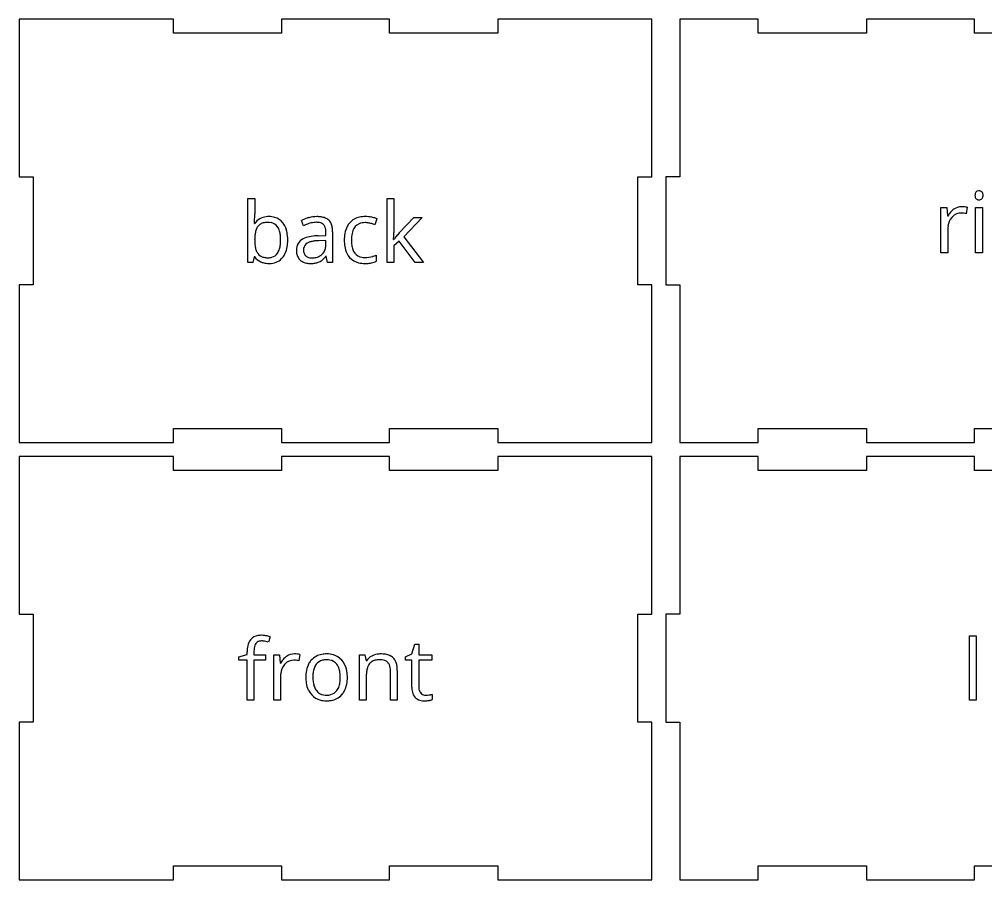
# Model space of a CAD drawing. Header units: millimetres. Extents: x 0 to 434, y 3 to 318.
# Drawn here: x 0 to 207.8, y 3 to 188 of the extents above; entities that cross this region are included whole.
import ezdxf

# ---------------------------------------------------------------- set-up
doc = ezdxf.new("R2010")
doc.units = ezdxf.units.MM

msp = doc.modelspace()

# ---------------------------------------------------------------- linework, layer by layer
at = {"layer": 'back_labelLayer'}
for p, q in [((49.13, 135.68), (49.13, 149.5)), ((49.13, 149.5), (50.61, 149.5)), ((50.61, 149.5), (50.61, 146.14)), ((79.07, 135.68), (79.07, 149.5)), ((79.07, 149.5), (80.53, 149.5)), ((80.53, 149.5), (80.53, 142.17)), ((50.54, 144.12), (50.61, 144.12)), ((61.1, 143.61), (60.65, 144.74)), ((76.9, 145.09), (76.45, 143.83)), ((81.69, 142.08), (84.84, 145.41)), ((86.59, 145.41), (82.65, 141.26)), ((84.84, 145.41), (86.59, 145.41)), ((64.28, 141.46), (65.93, 141.51)), ((65.93, 141.51), (65.93, 142.12)), ((67.37, 142.32), (67.37, 135.68)), ((65.89, 140.47), (64.42, 140.4)), ((65.89, 139.59), (65.89, 140.47)), ((80.46, 140.66), (80.53, 140.66)), ((81.64, 140.28), (80.53, 139.32)), ((80.53, 139.32), (80.53, 135.68)), ((85.08, 135.68), (81.64, 140.28)), ((82.65, 141.26), (86.87, 135.68)), ((76.76, 137.31), (76.76, 136)), ((50.19, 135.68), (49.13, 135.68)), ((50.5, 136.93), (50.19, 135.68)), ((50.61, 136.93), (50.5, 136.93)), ((65.98, 137.06), (65.91, 137.06)), ((66.28, 135.68), (65.98, 137.06)), ((67.37, 135.68), (66.28, 135.68)), ((80.53, 135.68), (79.07, 135.68)), ((86.87, 135.68), (85.08, 135.68))]:
    msp.add_line(p, q, dxfattribs=at)
for centre, radius, start, end in [((19.85, 146.12), 30.76, 358.1123, 0.0484), ((53.36, 142.2), 3.35, 95.1835, 145.1109), ((53.65, 140.54), 5.04, 89.8743, 96.8145), ((53.71, 141.07), 4.51, 74.2393, 90.5624), ((63.96, 138.74), 6.83, 90.0714, 104.6521), ((63.98, 139.34), 6.23, 81.568, 90.3249), ((64.34, 141.69), 3.86, 68.2274, 81.7494), ((73.9, 141.72), 3.82, 101.4913, 138.3134), ((74.36, 139.8), 5.79, 89.5892, 102.1788), ((74.39, 138.94), 6.66, 77.7703, 89.9475), ((28.41, 145.83), 22.19, 355.7239, 358.1259), ((32.14, 145.57), 18.46, 355.4717, 355.6526), ((53.3, 141.97), 2.53, 143.3382, 161.256), ((52.83, 142.28), 1.96, 120.1403, 142.4249), ((53.11, 141.74), 2.56, 100.4469, 119.6701), ((53.42, 140.19), 4.15, 89.5731, 100.7324), ((53.47, 140.93), 3.41, 78.6781, 90.375), ((53.76, 142.16), 2.15, 35.5408, 79.8011), ((54.01, 142.16), 3.38, 38.5631, 74.067), ((53.52, 141.98), 2.45, 32.7034, 35.5243), ((53.24, 141.56), 4.35, 16.4709, 38.4075), ((63.88, 138.75), 6.8, 106.3568, 118.335), ((65.43, 134.73), 9.88, 112.2122, 115.9641), ((64.46, 137.17), 7.25, 103.6227, 112.432), ((64.17, 137.86), 7.74, 104.5163, 106.5489), ((63.9, 139.55), 4.8, 90.4485, 103.7666), ((63.87, 140.71), 3.64, 83.6507, 90.1753), ((64.02, 141.94), 2.41, 70.5716, 83.9929), ((64.34, 142.79), 1.5, 42.7296, 71.038), ((64.2, 142.72), 1.65, 20.4094, 41.4479), ((64.84, 142.94), 2.51, 47.8683, 68.2934), ((64.93, 143.1), 2.34, 19.2331, 46.6741), ((63.57, 142.6), 3.78, 6.3379, 19.6815), ((75.17, 141.06), 5.26, 153.0875, 170.1051), ((74.1, 141.57), 4.07, 138.655, 152.6854), ((74.06, 141.78), 2.47, 114.4266, 161.6633), ((74.29, 141.01), 3.27, 88.7194, 112.5668), ((74.36, 141.02), 3.27, 87.675, 89.9748), ((74.31, 140.06), 4.23, 81.691, 87.5079), ((74.05, 138.21), 6.09, 77.2999, 81.7345), ((73.68, 136.51), 7.84, 74.7802, 77.4497), ((74.03, 137.73), 6.56, 68.3294, 74.8831), ((74.27, 138.24), 7.36, 74.6797, 77.9579), ((74.95, 140.71), 4.81, 70.0945, 74.7387), ((75.59, 142.48), 2.92, 63.5034, 70.1861), ((75.89, 143.1), 2.23, 62.9296, 63.1865), ((58.56, 140.74), 7.94, 171.0668, 177.8457), ((55.27, 141.27), 4.61, 160.8926, 171.2334), ((52.86, 141.61), 3.21, 15.7779, 32.0151), ((50.75, 140.98), 5.41, 6.1648, 16.0397), ((47.47, 140.61), 8.72, 359.7681, 6.3095), ((51.03, 140.87), 6.66, 5.1338, 16.7973), ((48.24, 140.57), 9.47, 359.8779, 5.4093), ((64.41, 131.33), 10.13, 92.4696, 101.7065), ((64.71, 127.06), 14.41, 91.7165, 92.9095), ((63.3, 142.37), 2.62, 7.8273, 20.6042), ((61.69, 142.14), 4.24, 359.6933, 8.0036), ((61.56, 142.34), 5.8, 359.8027, 6.6583), ((78.01, 140.54), 8.14, 169.8978, 180.3689), ((79.55, 140.52), 8.15, 174.531, 180.1549), ((76.37, 140.88), 4.95, 160.1418, 175.1368), ((51.6, 142.91), 28.94, 356.6325, 357.491), ((63.05, 142.4), 17.48, 357.5042, 358.3307), ((70.7, 142.19), 9.83, 358.2739, 359.8928), ((92.31, 132.03), 14.61, 140.4331, 142.3365), ((98.37, 127.04), 22.46, 139.2799, 140.4703), ((105.38, 121.01), 31.7, 138.3418, 139.2877), ((61.97, 140.56), 11.37, 177.6177, 180.0426), ((60.36, 140.52), 9.75, 179.7763, 185.7075), ((56.52, 140.12), 5.89, 185.5925, 194.2051), ((50.71, 140.19), 5.45, 343.4171, 353.6369), ((47.73, 140.54), 8.45, 353.4935, 0.2206), ((49.06, 140.5), 8.65, 350.6563, 0.338), ((62.11, 138.47), 2.55, 115.4905, 182.3568), ((63.39, 136.13), 5.22, 101.3568, 117.0799), ((62.69, 138.51), 1.57, 120.9734, 172.418), ((63.07, 137.93), 2.27, 113.5887, 121.6805), ((63.62, 136.62), 3.68, 102.7996, 113.2433), ((64.28, 133.8), 6.58, 96.3545, 102.9953), ((64.77, 129.58), 10.83, 91.8565, 96.4478), ((62.15, 139.55), 3.75, 346.9178, 0.2825), ((61.18, 139.59), 4.71, 359.8179, 359.9993), ((78.79, 140.47), 8.92, 179.9389, 183.9815), ((76.38, 140.26), 6.51, 183.5914, 196.354), ((78.54, 140.46), 7.14, 179.7041, 188.0744), ((75.97, 140.09), 4.54, 187.9315, 200.3885), ((32.57, 144.02), 48.01, 356.033, 356.6442), ((20.87, 144.81), 59.73, 356.0201, 356.0555), ((87.66, 135.61), 8.73, 142.3234, 144.7075), ((54.05, 139.48), 3.34, 193.943, 208.0218), ((53.06, 138.97), 2.22, 208.5536, 217.5606), ((52.98, 138.94), 2.14, 218.169, 253.8047), ((53.74, 138.88), 2.12, 286.0163, 326.8497), ((52.68, 139.58), 3.39, 326.7105, 343.6662), ((53.4, 139.42), 4.15, 321.3162, 335.5436), ((52.08, 139.99), 5.59, 335.8306, 350.8255), ((63.27, 138.34), 3.71, 179.5457, 192.6949), ((62.02, 138.03), 2.42, 192.0828, 227.4521), ((63.43, 138.36), 2.33, 171.2122, 180.2059), ((63.21, 138.33), 2.11, 179.5266, 192.7788), ((62.5, 138.16), 1.37, 192.3264, 222.058), ((62.45, 138.13), 1.31, 222.5805, 229.2547), ((62.63, 138.36), 1.61, 229.7837, 254.2725), ((63.27, 139.46), 2.71, 281.7121, 306.4594), ((63.4, 139.25), 2.46, 306.9881, 313.8559), ((63.39, 139.24), 2.47, 314.1892, 347.427), ((74.24, 139.61), 4.27, 196.0167, 221.1349), ((74.57, 139.57), 3.06, 200.4183, 216.6393), ((73.99, 139.15), 2.34, 216.9695, 261.3103), ((73.86, 144.36), 7.62, 286.0461, 292.3654), ((53.27, 138.83), 3.27, 215.585, 245.8362), ((53.51, 139.4), 3.89, 245.9802, 255.5456), ((53.37, 140.16), 3.43, 253.1383, 266.8483), ((53.64, 139.97), 4.47, 255.7755, 270.3185), ((53.48, 141.48), 4.74, 266.3776, 270.051), ((53.52, 139.67), 2.94, 269.3869, 285.8631), ((53.67, 140.5), 5, 269.9226, 275.5481), ((53.91, 139), 3.49, 274.064, 321.4081), ((62.09, 138.12), 2.54, 227.7689, 237.8051), ((62.3, 138.52), 2.99, 238.3273, 258.9184), ((62.62, 140.02), 4.53, 258.672, 270.4047), ((62.86, 139.15), 2.44, 253.9397, 266.4534), ((62.66, 142.14), 6.64, 269.9539, 273.1491), ((62.94, 140.03), 3.32, 266.0783, 270.059), ((62.97, 140.78), 4.06, 269.5792, 282.0414), ((62.76, 140.52), 5.01, 272.9335, 281.4139), ((63.09, 138.94), 3.4, 281.2979, 293.7314), ((63.34, 138.3), 2.72, 294.3933, 304.7371), ((62.61, 139.32), 3.97, 304.8486, 314.8531), ((61.11, 140.85), 6.12, 314.7445, 321.7072), ((73.81, 139.29), 3.74, 221.7976, 256.802), ((74.25, 141.01), 5.51, 256.4244, 270.489), ((74.25, 140.35), 3.57, 260.1359, 270.2692), ((74.24, 142.96), 6.18, 270.2659, 286.2891), ((74.31, 143.59), 8.09, 269.9655, 272.8643), ((74.43, 141.69), 6.19, 272.598, 282.1878), ((74.86, 139.74), 4.2, 282.0344, 296.9455)]:
    msp.add_arc(centre, radius, start, end, dxfattribs=at)
at = {"layer": 'back_outsideCutPath'}
for p, q in [((0, 188), (0, 154.12)), ((9.88, 188), (0, 188)), ((33.12, 188), (9.88, 188)), ((33.12, 185), (33.12, 188)), ((79.62, 188), (56.38, 188)), ((56.38, 188), (56.38, 185)), ((79.62, 185), (79.62, 188)), ((136, 188), (102.88, 188)), ((102.88, 188), (102.88, 185)), ((136, 177.38), (136, 188)), ((56.38, 185), (33.12, 185)), ((102.88, 185), (79.62, 185)), ((136, 154.12), (136, 177.38)), ((0, 154.12), (3, 154.12)), ((3, 154.12), (3, 130.88)), ((133, 130.88), (133, 154.12)), ((133, 154.12), (136, 154.12)), ((3, 130.88), (0, 130.88)), ((0, 130.88), (0, 107.62)), ((136, 130.88), (133, 130.88)), ((136, 97), (136, 130.88)), ((0, 107.62), (0, 97)), ((33.12, 97), (33.12, 100)), ((33.12, 100), (56.38, 100)), ((56.38, 100), (56.38, 97)), ((79.62, 97), (79.62, 100)), ((79.62, 100), (102.88, 100)), ((102.88, 100), (102.88, 97)), ((0, 97), (33.12, 97)), ((56.38, 97), (79.62, 97)), ((102.88, 97), (126.12, 97)), ((126.12, 97), (136, 97))]:
    msp.add_line(p, q, dxfattribs=at)
at = {"layer": 'front_labelLayer'}
for p, q in [((53.92, 55.24), (53.54, 54.06)), ((48.97, 51.42), (48.97, 51.96)), ((50.44, 52), (50.44, 51.37)), ((84.4, 51.54), (85.02, 53.62)), ((85.02, 53.62), (85.88, 53.62)), ((85.88, 53.62), (85.88, 51.37)), ((47.23, 50.89), (48.97, 51.42)), ((47.23, 50.22), (47.23, 50.89)), ((48.97, 50.22), (47.23, 50.22)), ((48.97, 41.63), (48.97, 50.22)), ((50.44, 51.37), (52.92, 51.37)), ((52.92, 50.22), (50.44, 50.22)), ((50.44, 50.22), (50.44, 41.63)), ((52.92, 51.37), (52.92, 50.22)), ((54.7, 41.63), (54.7, 51.37)), ((54.7, 51.37), (55.92, 51.37)), ((55.92, 51.37), (56.09, 49.56)), ((60.31, 51.44), (60.1, 50.07)), ((73.12, 41.63), (73.12, 51.37)), ((73.12, 51.37), (74.32, 51.37)), ((74.32, 51.37), (74.56, 50.03)), ((74.56, 50.03), (74.63, 50.03)), ((83.01, 50.93), (84.4, 51.54)), ((83.01, 50.22), (83.01, 50.93)), ((84.4, 50.22), (83.01, 50.22)), ((84.4, 44.43), (84.4, 50.22)), ((85.88, 51.37), (88.7, 51.37)), ((88.7, 50.22), (85.88, 50.22)), ((85.88, 50.22), (85.88, 44.49)), ((88.7, 51.37), (88.7, 50.22)), ((56.09, 49.56), (56.16, 49.56)), ((79.79, 41.63), (79.79, 47.93)), ((81.26, 47.98), (81.26, 41.63)), ((56.18, 46.85), (56.18, 41.63)), ((74.6, 46.74), (74.6, 41.63)), ((50.44, 41.63), (48.97, 41.63)), ((56.18, 41.63), (54.7, 41.63)), ((74.6, 41.63), (73.12, 41.63)), ((81.26, 41.63), (79.79, 41.63)), ((88.77, 42.84), (88.77, 41.72))]:
    msp.add_line(p, q, dxfattribs=at)
for centre, radius, start, end in [((52.14, 52.69), 3.09, 141.7434, 168.2322), ((51.68, 52.92), 2.59, 98.2551, 139.6203), ((51.88, 53.03), 1.28, 102.7677, 144.338), ((52.08, 51.07), 4.48, 89.6697, 99.9314), ((52.06, 52.34), 1.99, 89.4859, 103.4198), ((52.07, 51.16), 3.17, 83.0761, 89.7927), ((52.08, 50.8), 4.75, 81.5641, 89.7018), ((51.87, 49.6), 4.74, 76.5184, 83.0217), ((51.75, 48.47), 7.1, 75.974, 81.6565), ((51.32, 47.25), 7.16, 71.9613, 76.5918), ((51.17, 46.09), 9.55, 73.2964, 76.0946), ((54.95, 52.03), 5.98, 167.5776, 180.6587), ((57.41, 52), 6.97, 178.1973, 180.0232), ((55.5, 52.08), 5.06, 171.6527, 178.4384), ((53.48, 52.38), 3.01, 161.8437, 171.7847), ((52.24, 52.8), 1.71, 145.0689, 162.1802), ((60.5, 47.12), 4.98, 139.4139, 150.6033), ((59.61, 47.88), 3.81, 124.2321, 139.4161), ((59.02, 47.65), 2.56, 89.6335, 137.0881), ((59.13, 48.6), 2.94, 89.6797, 124.4406), ((59.04, 46.74), 3.46, 87.3436, 89.9659), ((59.16, 44.77), 6.77, 84.9923, 90.1281), ((58.97, 45.68), 4.53, 81.5885, 87.1916), ((58.69, 43.72), 6.5, 77.4454, 81.636), ((59.32, 46.59), 4.94, 78.4892, 85.0266), ((65.82, 47.5), 4.08, 138.1759, 150.2288), ((65.68, 47.6), 3.9, 99.1759, 137.9833), ((65.71, 47.9), 2.35, 103.4685, 142.3119), ((66.06, 45.81), 5.73, 89.7326, 100.076), ((66.01, 46.78), 3.51, 89.4806, 103.8805), ((66.06, 46.57), 3.72, 79.3454, 90.3175), ((66.13, 46.59), 4.96, 73.5223, 90.5692), ((66.34, 47.83), 2.43, 37.9578, 80.4006), ((66.42, 47.64), 3.86, 41.1446, 73.2134), ((65.87, 47.17), 4.59, 13.5014, 41.0703), ((77.16, 48.43), 2.99, 116.9443, 147.6526), ((76.88, 48.11), 2.08, 118.544, 139.1927), ((77.47, 47.91), 3.59, 115.8073, 117.6066), ((77.2, 47.48), 2.78, 100.1177, 118.1603), ((77.63, 47.54), 3.99, 94.3227, 115.5454), ((77.52, 45.83), 4.46, 89.5933, 100.3718), ((77.72, 46.71), 4.83, 89.9579, 94.7109), ((77.56, 46.38), 3.91, 84.0198, 90.151), ((77.76, 45.72), 5.82, 80.5585, 90.3538), ((77.71, 47.64), 2.64, 71.0828, 84.3691), ((78.04, 48.56), 1.66, 43.3791, 71.5386), ((78.13, 47.83), 3.68, 65.1094, 80.7638), ((78.55, 48.77), 2.65, 46.5584, 64.8783), ((78.59, 48.87), 2.56, 19.3849, 45.5997), ((59.56, 47.03), 3.37, 138.9576, 174.5422), ((59.65, 46.94), 3.5, 135.6208, 138.8378), ((69.25, 46.56), 7.66, 169.2443, 180.3881), ((66.65, 47.07), 5.01, 150.7111, 169.4695), ((68.09, 46.9), 4.95, 162.0653, 173.1675), ((66.29, 47.5), 3.05, 142.9026, 162.375), ((65.85, 47.48), 3.04, 20.0257, 37.4351), ((64.34, 46.93), 4.64, 7.744, 20.069), ((63.73, 46.61), 6.81, 1.1277, 13.88), ((81.57, 46.85), 6.97, 171.1766, 178.3218), ((78.84, 47.29), 4.2, 159.9534, 171.3801), ((77.16, 47.92), 2.41, 140.1519, 160.3146), ((77.95, 48.52), 1.75, 22.7024, 42.342), ((77.16, 48.2), 2.61, 8.4931, 22.658), ((75.62, 47.95), 4.17, 359.6714, 8.6878), ((77.11, 48.31), 4.14, 6.9634, 19.8363), ((74.83, 48.01), 6.44, 359.7631, 7.2116), ((60.65, 46.86), 4.48, 173.6908, 180.0883), ((68.97, 46.48), 7.38, 179.7745, 189.0933), ((70.91, 46.54), 7.8, 173.0086, 180.2464), ((70.59, 46.47), 7.47, 179.706, 187.9161), ((61.65, 46.54), 7.36, 359.7076, 7.8973), ((61.24, 46.48), 7.77, 353.5363, 0.2014), ((62.92, 46.45), 7.62, 349.1762, 0.3863), ((61.88, 46.51), 8.66, 359.9919, 1.542), ((84.05, 46.74), 9.45, 178.0811, 180.0236), ((67.07, 46.16), 5.46, 188.9102, 205.3172), ((66.51, 45.92), 4.85, 205.656, 208.4461), ((67.85, 46.07), 4.7, 187.7639, 200.0977), ((66.34, 45.52), 3.09, 200.0846, 216.9132), ((65.79, 45.13), 2.42, 217.301, 261.7099), ((66.36, 45.1), 2.38, 284.5662, 322.6334), ((65.73, 45.56), 3.17, 323.0089, 342.639), ((63.91, 46.16), 5.08, 342.3616, 353.7538), ((65.48, 45.94), 5, 330.2507, 349.4117), ((89.04, 44.37), 4.64, 179.3551, 192.8478), ((88.85, 44.47), 2.97, 179.6417, 189.7506), ((87.8, 44.28), 1.91, 189.5479, 205.7874), ((65.78, 45.47), 3.99, 207.7947, 238.6758), ((65.83, 45.58), 4.11, 238.8115, 253.2428), ((65.99, 46.19), 4.74, 253.5437, 270.4182), ((66.04, 46.35), 3.66, 260.5033, 270.2477), ((66.09, 46.11), 3.43, 269.4482, 284.7256), ((66.41, 45.42), 3.93, 278.8959, 317.9979), ((66.27, 45.53), 4.12, 318.144, 329.7566), ((86.71, 43.74), 2.23, 190.3818, 253.8772), ((87.37, 44.08), 1.43, 206.1295, 221.4084), ((87.17, 45.3), 3.85, 253.7848, 270.8853), ((87.32, 44.05), 1.37, 221.5949, 262.3505), ((87.43, 44.64), 1.97, 261.3266, 270.1913), ((87.45, 47.51), 4.84, 269.8804, 278.3028), ((87.5, 47.13), 4.47, 278.4155, 279.008), ((87.43, 45.63), 4.15, 280.0069, 283.3736), ((86.95, 50.61), 7.98, 278.9589, 280.5105), ((87.8, 44.09), 2.57, 283.3069, 288.1198), ((87.47, 47.83), 5.15, 280.4847, 282.6268), ((87.92, 45.81), 3.08, 282.5877, 285.5794), ((88.15, 43.03), 1.45, 287.9889, 295.3048), ((88.15, 44.96), 2.21, 285.723, 286.2571), ((66.05, 47.18), 5.73, 269.7503, 279.8033), ((87.23, 45.23), 3.78, 270.0029, 270.7605), ((87.2, 46.05), 4.6, 270.8933, 275.5484), ((87.03, 47.83), 6.39, 275.526, 279.2939), ((87.19, 46.97), 5.52, 279.1864, 280.1142)]:
    msp.add_arc(centre, radius, start, end, dxfattribs=at)
at = {"layer": 'front_outsideCutPath'}
for p, q in [((0, 94), (0, 60.12)), ((9.88, 94), (0, 94)), ((33.12, 94), (9.88, 94)), ((33.12, 91), (33.12, 94)), ((79.62, 94), (56.38, 94)), ((56.38, 94), (56.38, 91)), ((79.62, 91), (79.62, 94)), ((136, 94), (102.88, 94)), ((102.88, 94), (102.88, 91)), ((136, 83.38), (136, 94)), ((56.38, 91), (33.12, 91)), ((102.88, 91), (79.62, 91)), ((136, 60.12), (136, 83.38)), ((0, 60.12), (3, 60.12)), ((3, 60.12), (3, 36.88)), ((133, 36.88), (133, 60.12)), ((133, 60.12), (136, 60.12)), ((3, 36.88), (0, 36.88)), ((0, 36.88), (0, 13.62)), ((136, 36.88), (133, 36.88)), ((136, 3), (136, 36.88)), ((0, 13.62), (0, 3)), ((33.12, 3), (33.12, 6)), ((33.12, 6), (56.38, 6)), ((56.38, 6), (56.38, 3)), ((79.62, 3), (79.62, 6)), ((79.62, 6), (102.88, 6)), ((102.88, 6), (102.88, 3)), ((0, 3), (33.12, 3)), ((56.38, 3), (79.62, 3)), ((102.88, 3), (126.12, 3)), ((126.12, 3), (136, 3))]:
    msp.add_line(p, q, dxfattribs=at)
at = {"layer": 'left_labelLayer'}
for p, q in [((204.27, 41.63), (204.27, 55.45)), ((204.27, 55.45), (205.74, 55.45)), ((205.74, 55.45), (205.74, 41.63)), ((205.74, 41.63), (204.27, 41.63))]:
    msp.add_line(p, q, dxfattribs=at)
at = {"layer": 'left_outsideCutPath'}
for p, q in [((142, 94), (142, 60.12)), ((158.88, 94), (142, 94)), ((158.88, 91), (158.88, 94)), ((205.38, 94), (182.12, 94)), ((182.12, 94), (182.12, 91)), ((205.38, 91), (205.38, 94)), ((182.12, 91), (158.88, 91)), ((228.62, 91), (205.38, 91)), ((142, 60.12), (139, 60.12)), ((139, 60.12), (139, 36.88)), ((139, 36.88), (142, 36.88)), ((142, 36.88), (142, 13.62)), ((142, 13.62), (142, 3)), ((158.88, 3), (158.88, 6)), ((158.88, 6), (182.12, 6)), ((182.12, 6), (182.12, 3)), ((205.38, 3), (205.38, 6)), ((205.38, 6), (228.62, 6)), ((142, 3), (158.88, 3)), ((182.12, 3), (205.38, 3))]:
    msp.add_line(p, q, dxfattribs=at)
at = {"layer": 'right_labelLayer'}
for p, q in [((203.78, 147.58), (203.58, 146.21)), ((198.17, 137.77), (198.17, 147.51)), ((198.17, 147.51), (199.39, 147.51)), ((199.39, 147.51), (199.56, 145.71)), ((199.56, 145.71), (199.63, 145.71)), ((205.6, 137.77), (205.6, 147.51)), ((205.6, 147.51), (207.08, 147.51)), ((207.08, 147.51), (207.08, 137.77)), ((199.65, 143), (199.65, 137.77)), ((199.65, 137.77), (198.17, 137.77)), ((207.08, 137.77), (205.6, 137.77))]:
    msp.add_line(p, q, dxfattribs=at)
for centre, radius, start, end in [((207.11, 150.16), 1.63, 170.8451, 180.3545), ((207.22, 150.15), 1.74, 179.8806, 185.3686), ((206.68, 150.09), 1.2, 184.9925, 198.204), ((206.5, 150.26), 1.01, 155.9678, 171.0517), ((206.27, 149.95), 0.762, 197.7934, 224.8942), ((206.2, 150.4), 0.69, 133.7881, 155.9171), ((206.31, 150.27), 0.853, 92.6446, 133.471), ((206.35, 150), 1.13, 89.9691, 93.7641), ((206.36, 150.26), 0.869, 46.3709, 90.8879), ((206.45, 150.35), 0.745, 17.7252, 46.4473), ((206.25, 150.04), 0.961, 332.6322, 350.0706), ((206.05, 150.21), 1.17, 4.9428, 18.1901), ((205.69, 150.14), 1.53, 349.8345, 0.3891), ((205.53, 150.15), 1.69, 359.8848, 5.3181), ((202.6, 144.75), 2.94, 89.6797, 124.4406), ((202.63, 140.92), 6.77, 84.9923, 90.1281), ((202.79, 142.74), 4.94, 78.4892, 85.0266), ((206.31, 150), 0.828, 225.1301, 249.9001), ((206.34, 150.1), 0.937, 250.5, 270.5979), ((206.36, 150.03), 0.861, 269.1788, 314.2807), ((206.47, 149.93), 0.72, 313.6154, 332.2678), ((203.97, 143.26), 4.98, 139.4139, 150.6033), ((203.08, 144.03), 3.81, 124.2321, 139.4161), ((203.12, 143.09), 3.5, 135.6208, 138.8378), ((202.49, 143.79), 2.56, 89.6335, 137.0881), ((202.51, 142.89), 3.46, 87.3436, 89.9659), ((202.45, 141.82), 4.53, 81.5885, 87.1916), ((202.16, 139.87), 6.5, 77.4454, 81.636), ((204.13, 143), 4.48, 173.6908, 180.0883), ((203.03, 143.18), 3.37, 138.9576, 174.5422)]:
    msp.add_arc(centre, radius, start, end, dxfattribs=at)
at = {"layer": 'right_outsideCutPath'}
for p, q in [((142, 188), (142, 154.12)), ((158.88, 188), (142, 188)), ((158.88, 185), (158.88, 188)), ((205.38, 188), (182.12, 188)), ((182.12, 188), (182.12, 185)), ((205.38, 185), (205.38, 188)), ((182.12, 185), (158.88, 185)), ((228.62, 185), (205.38, 185)), ((142, 154.12), (139, 154.12)), ((139, 154.12), (139, 130.88)), ((139, 130.88), (142, 130.88)), ((142, 130.88), (142, 107.62)), ((142, 107.62), (142, 97)), ((158.88, 97), (158.88, 100)), ((158.88, 100), (182.12, 100)), ((182.12, 100), (182.12, 97)), ((205.38, 97), (205.38, 100)), ((205.38, 100), (228.62, 100)), ((142, 97), (158.88, 97)), ((182.12, 97), (205.38, 97))]:
    msp.add_line(p, q, dxfattribs=at)

doc.saveas('drawing.dxf')
